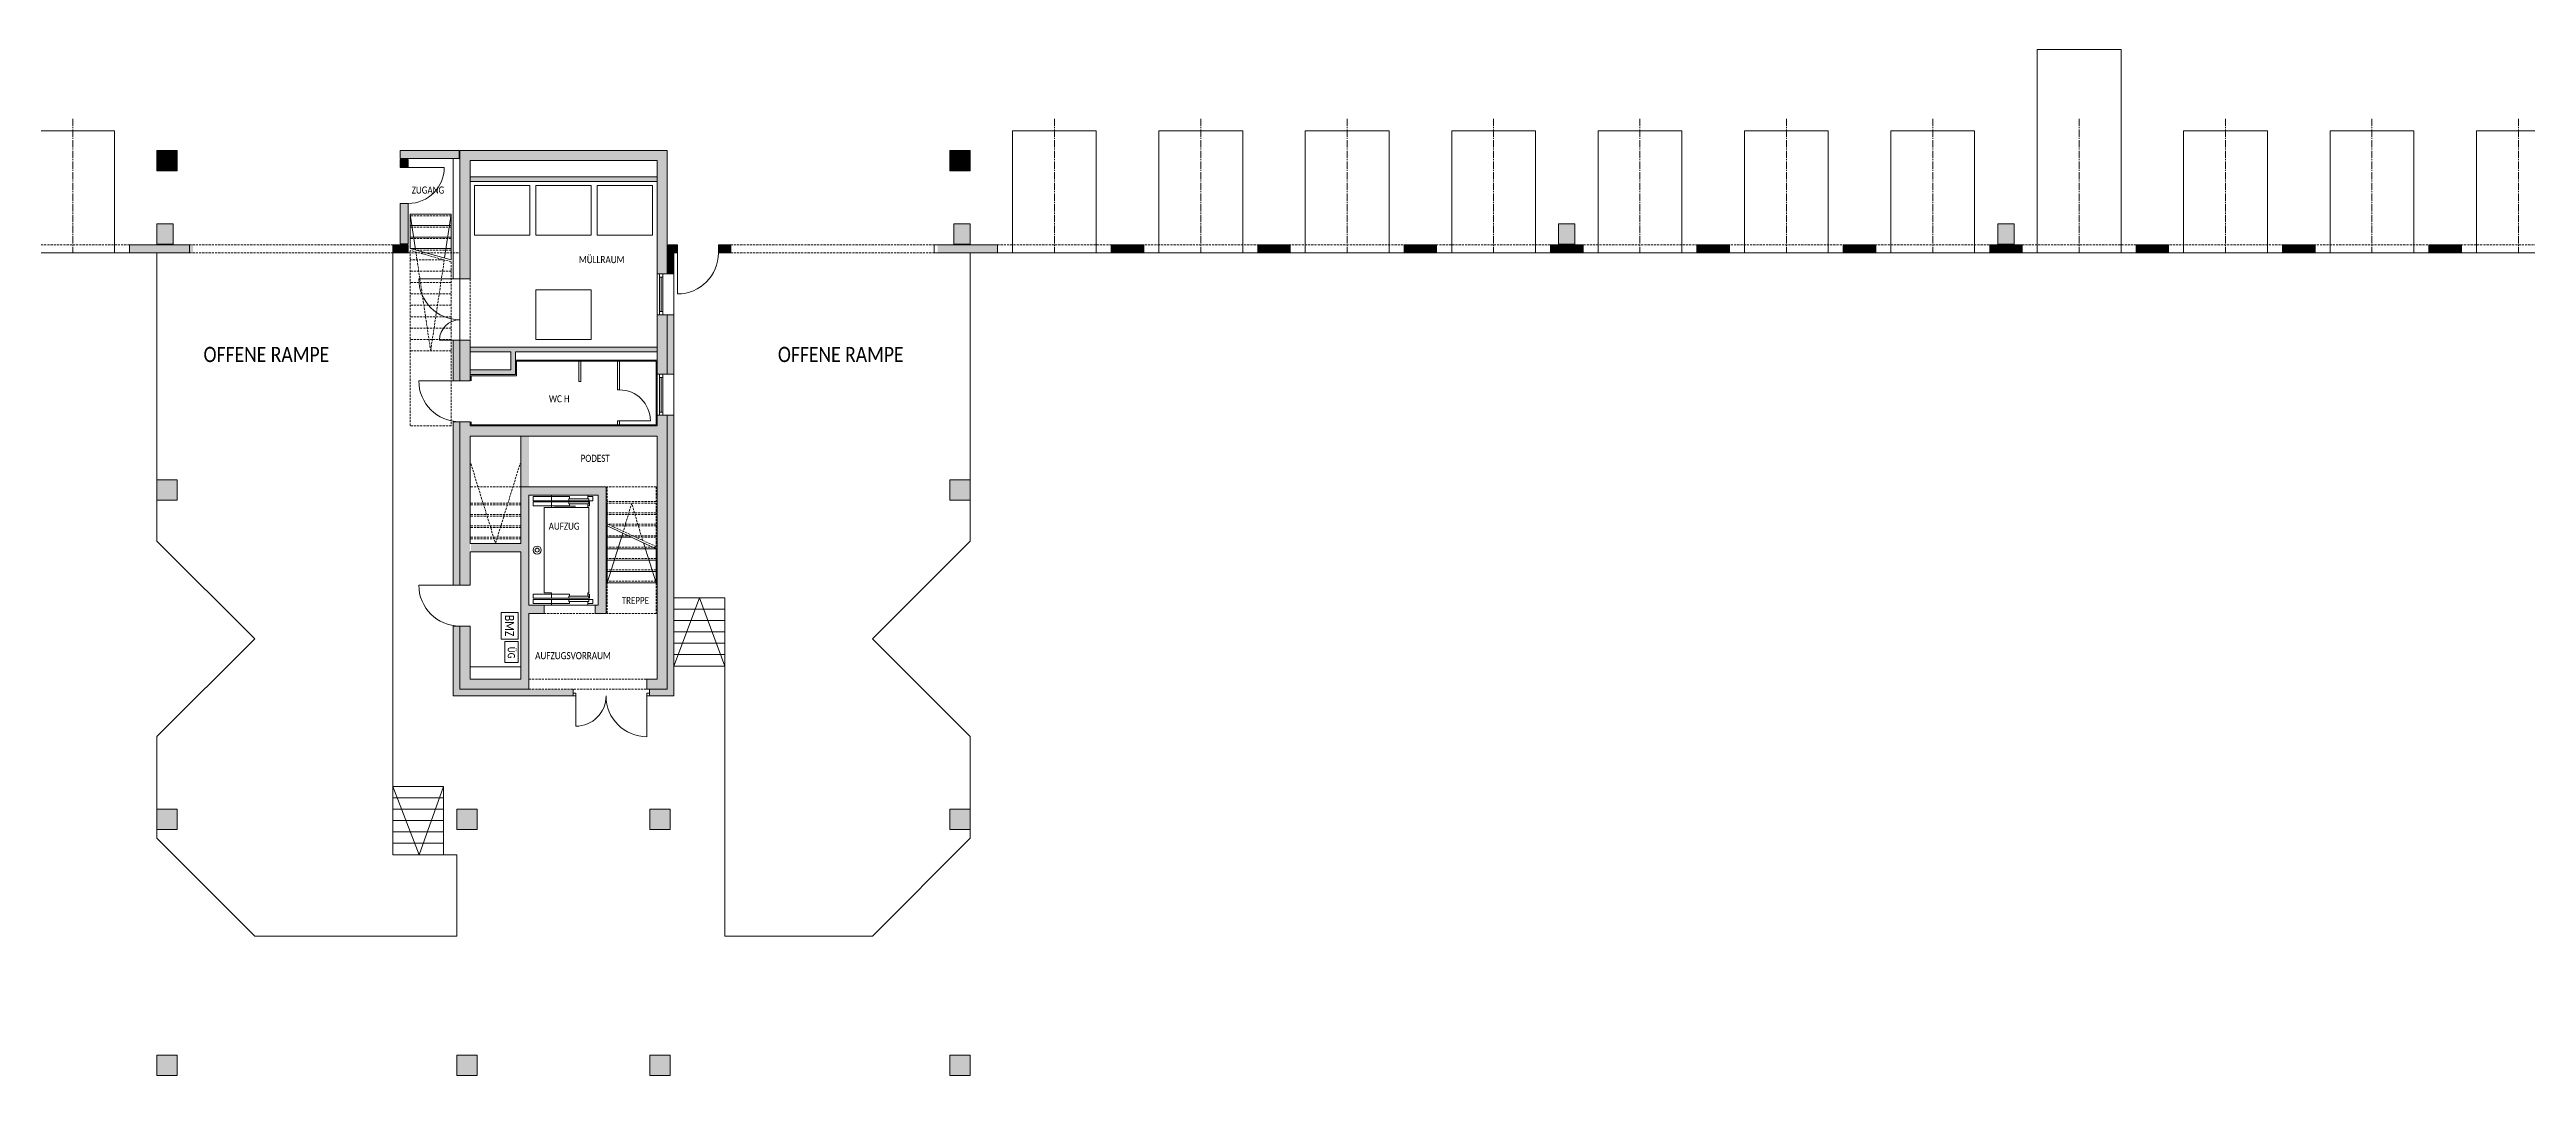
# Model space of a CAD drawing. Header units: inches. Extents: x -139469 to 69789, y -72919 to 35471.
# Drawn here: x -81659 to -20749, y -72919 to -47689 of the extents above; entities that cross this region are included whole.
import ezdxf

# ---------------------------------------------------------------- set-up
doc = ezdxf.new("R2010")
doc.units = ezdxf.units.IN
doc.header["$LTSCALE"] = 525
doc.header["$MEASUREMENT"] = 0
for name, pattern in [('AUSGEZOGEN', [0]), ('STRICHPUNKT', [0.5, 0.35, -0.05, 0.05, -0.05]), ('VERDECKT', [0.15, 0.1, -0.05])]:
    doc.linetypes.add(name, pattern=pattern)
doc.layers.add('Grundebene', color=7, linetype='Continuous')
doc.styles.add('CALIBRI', font='calibri.ttf', dxfattribs={"height": 0.2})

msp = doc.modelspace()

# ---------------------------------------------------------------- hatches: boundary and pattern name
at = {"layer": 'Grundebene', "true_color": 0x000000, "transparency": 33554687}
for points in [[(-79019, -50669), (-79019, -50169), (-78519, -50169), (-78519, -50669)], [(-71589, -50369), (-73039, -50369), (-73039, -50169), (-71589, -50169)], [(-73039, -50589), (-73039, -50389), (-72839, -50389), (-72839, -50589)], [(-71319, -50419), (-66719, -50419), (-66719, -50819), (-66719, -50934), (-66719, -53204), (-66469, -53204), (-66469, -50169), (-71569, -50169), (-71569, -53324), (-71319, -53324), (-71319, -50934), (-71319, -50819)], [(-59519, -50169), (-59019, -50169), (-59019, -50669), (-59519, -50669)], [(-66719, -50934), (-71319, -50934), (-71319, -50819), (-66719, -50819)], [(-73039, -52469), (-73039, -51474), (-72839, -51474), (-72839, -52469)], [(-73219, -52489), (-72839, -52489), (-72839, -52689), (-73219, -52689)], [(-66304, -52689), (-66304, -53204), (-66469, -53204), (-66469, -52689)], [(-66219, -52489), (-66219, -52689), (-66449, -52689), (-66449, -52489)], [(-65209, -52489), (-65209, -52689), (-64909, -52689), (-64909, -52489)], [(-55549, -52489), (-55159, -52489), (-55159, -52689), (-55549, -52689)], [(-55139, -52489), (-54749, -52489), (-54749, -52689), (-55139, -52689)], [(-51949, -52489), (-51559, -52489), (-51559, -52689), (-51949, -52689)], [(-51539, -52489), (-51149, -52489), (-51149, -52689), (-51539, -52689)], [(-48349, -52489), (-47959, -52489), (-47959, -52689), (-48349, -52689)], [(-47939, -52489), (-47549, -52489), (-47549, -52689), (-47939, -52689)], [(-44749, -52489), (-44359, -52489), (-44359, -52689), (-44749, -52689)], [(-44339, -52489), (-43949, -52489), (-43949, -52689), (-44339, -52689)], [(-41149, -52489), (-40759, -52489), (-40759, -52689), (-41149, -52689)], [(-40739, -52489), (-40349, -52489), (-40349, -52689), (-40739, -52689)], [(-37549, -52489), (-37159, -52489), (-37159, -52689), (-37549, -52689)], [(-37139, -52489), (-36749, -52489), (-36749, -52689), (-37139, -52689)], [(-33949, -52489), (-33559, -52489), (-33559, -52689), (-33949, -52689)], [(-33539, -52489), (-33149, -52489), (-33149, -52689), (-33539, -52689)], [(-30349, -52489), (-29959, -52489), (-29959, -52689), (-30349, -52689)], [(-29939, -52489), (-29549, -52489), (-29549, -52689), (-29939, -52689)], [(-26749, -52489), (-26359, -52489), (-26359, -52689), (-26749, -52689)], [(-26339, -52489), (-25949, -52489), (-25949, -52689), (-26339, -52689)], [(-23149, -52489), (-22759, -52489), (-22759, -52689), (-23149, -52689)], [(-22739, -52489), (-22349, -52489), (-22349, -52689), (-22739, -52689)], [(-66469, -54214), (-66469, -55674), (-66719, -55674), (-66719, -54214)], [(-66304, -54214), (-66304, -55674), (-66469, -55674), (-66469, -54214)], [(-71734, -54834), (-71734, -55834), (-71569, -55834), (-71569, -54834)], [(-71569, -54834), (-71569, -55834), (-71319, -55834), (-71319, -54834)], [(-70319, -55119), (-71319, -55119), (-71319, -55004), (-66719, -55004), (-66719, -55119), (-70204, -55119), (-70204, -55684), (-71319, -55684), (-71319, -55569), (-70319, -55569)], [(-66304, -63584), (-66909, -63584), (-66909, -63419), (-66969, -63419), (-66969, -63169), (-66719, -63169), (-66719, -57194), (-69869, -57194), (-69869, -58444), (-67969, -58444), (-67969, -61554), (-68239, -61554), (-68239, -61354), (-68169, -61354), (-68169, -58644), (-69869, -58644), (-69869, -61354), (-69499, -61354), (-69499, -61554), (-69869, -61554), (-69869, -63419), (-68779, -63419), (-68779, -63584), (-71734, -63584), (-71734, -61869), (-71569, -61869), (-71319, -61869), (-71319, -63169), (-70069, -63169), (-70069, -60039), (-71299, -60039), (-71299, -59839), (-70069, -59839), (-70069, -57194), (-71319, -57194), (-71319, -56944), (-66719, -56944), (-66719, -56684), (-66469, -56684), (-66304, -56684)], [(-71734, -56844), (-71734, -60859), (-71569, -60859), (-71569, -56844)], [(-71569, -56844), (-71569, -60859), (-71319, -60859), (-71319, -56844)]]:
    msp.add_hatch(color=18, dxfattribs=at).paths.add_polyline_path(points, flags=0)
h = msp.add_hatch(color=18, dxfattribs=at)
h.paths.add_polyline_path([(-79019, -51979), (-78619, -51979), (-78619, -52479), (-79019, -52479)], flags=0)
h.paths.add_polyline_path([(-79689, -52489), (-78129, -52489), (-78129, -52689), (-79689, -52689)], flags=0)
h = msp.add_hatch(color=18, dxfattribs=at)
h.paths.add_polyline_path([(-59019, -52479), (-59019, -51979), (-59419, -51979), (-59419, -52479)], flags=0)
h.paths.add_polyline_path([(-58349, -52489), (-59819, -52489), (-59819, -52689), (-58349, -52689)], flags=0)
h.paths.add_polyline_path([(-44549, -52479), (-44549, -51979), (-44149, -51979), (-44149, -52479)], flags=0)
h.paths.add_polyline_path([(-33749, -52479), (-33749, -51979), (-33349, -51979), (-33349, -52479)], flags=0)
h = msp.add_hatch(color=18, dxfattribs=at)
h.paths.add_polyline_path([(-79019, -72419), (-78519, -72419), (-78519, -72919), (-79019, -72919)], flags=0)
h.paths.add_polyline_path([(-78519, -66869), (-79019, -66869), (-79019, -66369), (-78519, -66369)], flags=0)
h.paths.add_polyline_path([(-71644, -72419), (-71144, -72419), (-71144, -72919), (-71644, -72919)], flags=0)
h.paths.add_polyline_path([(-71144, -66869), (-71644, -66869), (-71644, -66369), (-71144, -66369)], flags=0)
h.paths.add_polyline_path([(-66894, -72419), (-66394, -72419), (-66394, -72919), (-66894, -72919)], flags=0)
h.paths.add_polyline_path([(-66394, -66869), (-66894, -66869), (-66894, -66369), (-66394, -66369)], flags=0)
h.paths.add_polyline_path([(-78519, -58769), (-79019, -58769), (-79019, -58269), (-78519, -58269)], flags=0)
h.paths.add_polyline_path([(-59519, -72419), (-59019, -72419), (-59019, -72919), (-59519, -72919)], flags=0)
h.paths.add_polyline_path([(-59019, -66869), (-59519, -66869), (-59519, -66369), (-59019, -66369)], flags=0)
h.paths.add_polyline_path([(-59019, -58769), (-59519, -58769), (-59519, -58269), (-59019, -58269)], flags=0)
h.paths.add_polyline_path([(-119159, -66869), (-119659, -66869), (-119659, -66369), (-119159, -66369)], flags=0)
h.paths.add_polyline_path([(-119159, -58769), (-119659, -58769), (-119659, -58269), (-119159, -58269)], flags=0)

# ---------------------------------------------------------------- linework, layer by layer
at = {"layer": 'Grundebene', "color": 18, "linetype": 'AUSGEZOGEN', "lineweight": 13, "true_color": 0x000000}
for p, q in [((-32779, -52689), (-32779, -47689)), ((-32779, -47689), (-30719, -47689)), ((-30719, -52689), (-30719, -47689)), ((-82119, -49689), (-80059, -49689)), ((-80059, -52689), (-80059, -49689)), ((-57979, -52689), (-57979, -49689)), ((-57979, -49689), (-55919, -49689)), ((-55919, -52689), (-55919, -49689)), ((-54379, -52689), (-54379, -49689)), ((-54379, -49689), (-52319, -49689)), ((-52319, -52689), (-52319, -49689)), ((-50779, -52689), (-50779, -49689)), ((-50779, -49689), (-48719, -49689)), ((-48719, -52689), (-48719, -49689)), ((-47179, -52689), (-47179, -49689)), ((-47179, -49689), (-45119, -49689)), ((-45119, -52689), (-45119, -49689)), ((-43579, -52689), (-43579, -49689)), ((-43579, -49689), (-41519, -49689)), ((-41519, -52689), (-41519, -49689)), ((-39979, -52689), (-39979, -49689)), ((-39979, -49689), (-37919, -49689)), ((-37919, -52689), (-37919, -49689)), ((-36379, -52689), (-36379, -49689)), ((-36379, -49689), (-34319, -49689)), ((-34319, -52689), (-34319, -49689)), ((-29179, -52689), (-29179, -49689)), ((-29179, -49689), (-27119, -49689)), ((-27119, -52689), (-27119, -49689)), ((-25579, -52689), (-25579, -49689)), ((-25579, -49689), (-23519, -49689)), ((-23519, -52689), (-23519, -49689)), ((-21979, -52689), (-21979, -49689)), ((-21979, -49689), (-19919, -49689)), ((-79019, -50169), (-78519, -50169)), ((-79019, -50669), (-79019, -50169)), ((-78519, -50169), (-78519, -50669)), ((-73039, -50169), (-73039, -50369)), ((-73039, -50169), (-71589, -50169)), ((-71589, -50369), (-73039, -50369)), ((-72839, -50389), (-73039, -50389)), ((-73039, -50589), (-73039, -50389)), ((-72839, -50389), (-72839, -50589)), ((-71734, -50369), (-71734, -53324)), ((-71589, -50369), (-71589, -50169)), ((-71569, -50169), (-66469, -50169)), ((-71569, -50169), (-71569, -53324)), ((-71319, -50419), (-66719, -50419)), ((-71319, -50419), (-71319, -53324)), ((-66719, -50419), (-66719, -53204)), ((-66469, -50169), (-66469, -53204)), ((-59519, -50169), (-59019, -50169)), ((-59519, -50669), (-59519, -50169)), ((-59019, -50169), (-59019, -50669)), ((-78519, -50669), (-79019, -50669)), ((-72839, -50589), (-73039, -50589)), ((-72839, -50589), (-71954, -50589)), ((-66719, -50819), (-71319, -50819)), ((-66719, -50934), (-71319, -50934)), ((-71209, -51034), (-71209, -52254)), ((-71209, -51034), (-69849, -51034)), ((-69849, -51034), (-69849, -52254)), ((-69699, -51034), (-68339, -51034)), ((-69699, -51034), (-69699, -52254)), ((-68339, -51034), (-68339, -52254)), ((-68189, -51034), (-66829, -51034)), ((-68189, -51034), (-68189, -52254)), ((-66829, -51034), (-66829, -52254)), ((-59019, -50669), (-59519, -50669)), ((-72839, -51474), (-73039, -51474)), ((-73039, -52469), (-73039, -51474)), ((-72839, -51474), (-72839, -52469)), ((-72789, -51739), (-72789, -52579)), ((-71784, -51739), (-72789, -51739)), ((-72658, -52615), (-72789, -51739)), ((-71784, -51739), (-71945, -52814)), ((-71784, -51739), (-71784, -52859)), ((-79019, -52479), (-79019, -51979)), ((-79019, -51979), (-78619, -51979)), ((-78619, -52479), (-78619, -51979)), ((-71784, -52019), (-72789, -52019)), ((-71784, -52299), (-72789, -52299)), ((-71209, -52254), (-69849, -52254)), ((-69699, -52254), (-68339, -52254)), ((-68189, -52254), (-66829, -52254)), ((-59419, -52479), (-59419, -51979)), ((-59419, -51979), (-59019, -51979)), ((-59019, -52479), (-59019, -51979)), ((-44549, -52479), (-44549, -51979)), ((-44549, -51979), (-44149, -51979)), ((-44149, -52479), (-44149, -51979)), ((-33749, -52479), (-33749, -51979)), ((-33749, -51979), (-33349, -51979)), ((-33349, -52479), (-33349, -51979)), ((-119159, -52689), (-79269, -52689)), ((-79689, -52689), (-79689, -52489)), ((-79689, -52489), (-78219, -52489)), ((-78219, -52689), (-79689, -52689)), ((-79019, -52479), (-78619, -52479)), ((-79019, -52689), (-79019, -59776)), ((-78219, -52489), (-78219, -52689)), ((-73219, -52489), (-73219, -52689)), ((-73219, -52489), (-72839, -52489)), ((-72839, -52689), (-73219, -52689)), ((-73219, -67489), (-73219, -52689)), ((-73039, -52469), (-72839, -52469)), ((-72839, -52689), (-72839, -52489)), ((-71784, -52579), (-72789, -52579)), ((-71784, -52859), (-72789, -52579)), ((-66449, -52689), (-66449, -52489)), ((-66219, -52489), (-66449, -52489)), ((-66449, -52689), (-66219, -52689)), ((-66304, -52689), (-66304, -53204)), ((-66219, -52489), (-66219, -52689)), ((-66219, -52689), (-66219, -53699)), ((-65209, -52489), (-65209, -52689)), ((-64909, -52489), (-65209, -52489)), ((-65209, -52689), (-64909, -52689)), ((-64909, -52489), (-64909, -52689)), ((-58349, -52489), (-59909, -52489)), ((-59909, -52489), (-59909, -52689)), ((-59909, -52689), (-58349, -52689)), ((-59419, -52479), (-59019, -52479)), ((-59019, -52689), (-59019, -59776)), ((-58769, -52689), (-18879, -52689)), ((-58349, -52689), (-58349, -52489)), ((-54749, -52489), (-55549, -52489)), ((-55549, -52489), (-55549, -52689)), ((-55549, -52689), (-54749, -52689)), ((-55159, -52489), (-55159, -52689)), ((-55139, -52489), (-55139, -52689)), ((-54749, -52689), (-54749, -52489)), ((-51949, -52689), (-51949, -52489)), ((-51949, -52489), (-51559, -52489)), ((-51559, -52689), (-51949, -52689)), ((-51559, -52489), (-51559, -52689)), ((-51149, -52489), (-51539, -52489)), ((-51539, -52489), (-51539, -52689)), ((-51539, -52689), (-51149, -52689)), ((-51149, -52689), (-51149, -52489)), ((-47549, -52489), (-48349, -52489)), ((-48349, -52489), (-48349, -52689)), ((-48349, -52689), (-47549, -52689)), ((-47959, -52489), (-47959, -52689)), ((-47939, -52489), (-47939, -52689)), ((-47549, -52689), (-47549, -52489)), ((-44749, -52689), (-44749, -52489)), ((-44749, -52489), (-44359, -52489)), ((-44359, -52689), (-44749, -52689)), ((-44549, -52479), (-44149, -52479)), ((-44359, -52489), (-44359, -52689)), ((-43949, -52489), (-44339, -52489)), ((-44339, -52489), (-44339, -52689)), ((-44339, -52689), (-43949, -52689)), ((-43949, -52689), (-43949, -52489)), ((-40349, -52489), (-41149, -52489)), ((-41149, -52489), (-41149, -52689)), ((-41149, -52689), (-40349, -52689)), ((-40759, -52489), (-40759, -52689)), ((-40739, -52489), (-40739, -52689)), ((-40349, -52689), (-40349, -52489)), ((-36749, -52489), (-37549, -52489)), ((-37549, -52489), (-37549, -52689)), ((-37549, -52689), (-36749, -52689)), ((-37159, -52489), (-37159, -52689)), ((-37139, -52489), (-37139, -52689)), ((-36749, -52689), (-36749, -52489)), ((-33949, -52689), (-33949, -52489)), ((-33949, -52489), (-33559, -52489)), ((-33559, -52689), (-33949, -52689)), ((-33749, -52479), (-33349, -52479)), ((-33559, -52489), (-33559, -52689)), ((-33149, -52489), (-33539, -52489)), ((-33539, -52489), (-33539, -52689)), ((-33539, -52689), (-33149, -52689)), ((-33149, -52689), (-33149, -52489)), ((-29549, -52489), (-30349, -52489)), ((-30349, -52489), (-30349, -52689)), ((-30349, -52689), (-29549, -52689)), ((-29959, -52489), (-29959, -52689)), ((-29939, -52489), (-29939, -52689)), ((-29549, -52689), (-29549, -52489)), ((-26749, -52689), (-26749, -52489)), ((-26749, -52489), (-26359, -52489)), ((-26359, -52689), (-26749, -52689)), ((-26359, -52489), (-26359, -52689)), ((-25949, -52489), (-26339, -52489)), ((-26339, -52489), (-26339, -52689)), ((-26339, -52689), (-25949, -52689)), ((-25949, -52689), (-25949, -52489)), ((-22349, -52489), (-23149, -52489)), ((-23149, -52489), (-23149, -52689)), ((-23149, -52689), (-22349, -52689)), ((-22759, -52489), (-22759, -52689)), ((-22739, -52489), (-22739, -52689)), ((-22349, -52689), (-22349, -52489)), ((-71569, -53324), (-72579, -53324)), ((-71734, -53324), (-71569, -53324)), ((-71569, -53324), (-71319, -53324)), ((-71569, -53324), (-71569, -54834)), ((-69699, -53599), (-68339, -53599)), ((-69699, -54819), (-69699, -53599)), ((-68339, -54819), (-68339, -53599)), ((-66469, -53204), (-66719, -53204)), ((-66719, -54214), (-66719, -53204)), ((-66659, -53204), (-66659, -54214)), ((-66659, -53284), (-66579, -53284)), ((-66619, -53284), (-66619, -54134)), ((-66579, -53204), (-66579, -54214)), ((-66304, -53204), (-66469, -53204)), ((-66304, -54214), (-66304, -53204)), ((-66579, -54134), (-66659, -54134)), ((-69699, -54819), (-68339, -54819)), ((-66469, -54214), (-66719, -54214)), ((-66719, -54214), (-66719, -55674)), ((-66469, -54214), (-66469, -55674)), ((-66304, -54214), (-66469, -54214)), ((-66304, -54214), (-66304, -55674)), ((-71569, -54834), (-72069, -54834)), ((-71734, -54834), (-71569, -54834)), ((-71734, -54834), (-71734, -55834)), ((-71569, -54834), (-71319, -54834)), ((-71569, -54834), (-71569, -55834)), ((-71319, -54834), (-71319, -55834)), ((-66719, -55004), (-71319, -55004)), ((-70319, -55119), (-71319, -55119)), ((-70319, -55119), (-70319, -55569)), ((-70204, -55119), (-70204, -55684)), ((-66719, -55119), (-70204, -55119)), ((-66719, -55324), (-70204, -55324)), ((-66744, -55349), (-70179, -55349)), ((-70179, -55709), (-70179, -55349)), ((-68644, -55849), (-68644, -55349)), ((-68594, -55849), (-68594, -55349)), ((-67694, -56059), (-67694, -55349)), ((-67644, -56059), (-67644, -55349)), ((-66744, -56919), (-66744, -55349)), ((-71569, -55834), (-72579, -55834)), ((-71734, -55834), (-71569, -55834)), ((-71569, -55834), (-71319, -55834)), ((-70319, -55569), (-71319, -55569)), ((-70204, -55684), (-71319, -55684)), ((-71294, -55834), (-71294, -55709)), ((-71294, -55709), (-70179, -55709)), ((-68644, -55849), (-68594, -55849)), ((-66469, -55674), (-66719, -55674)), ((-66719, -56684), (-66719, -55674)), ((-66659, -55674), (-66659, -56684)), ((-66659, -55754), (-66579, -55754)), ((-66619, -55754), (-66619, -56604)), ((-66579, -55674), (-66579, -56684)), ((-66469, -55674), (-66304, -55674)), ((-66304, -56684), (-66304, -55674)), ((-67644, -56059), (-67694, -56059)), ((-66579, -56604), (-66659, -56604)), ((-71734, -56844), (-71734, -60859)), ((-71569, -56844), (-71734, -56844)), ((-71569, -56844), (-71319, -56844)), ((-71569, -56844), (-71569, -60859)), ((-71319, -56844), (-71319, -56944)), ((-71319, -56944), (-66719, -56944)), ((-71319, -57194), (-70069, -57194)), ((-71319, -57194), (-71319, -59839)), ((-71294, -56919), (-71294, -56844)), ((-66744, -56919), (-71294, -56919)), ((-70069, -57194), (-70069, -59839)), ((-70068, -57194), (-66719, -57194)), ((-67644, -56819), (-67694, -56819)), ((-67694, -56919), (-67694, -56819)), ((-67644, -56919), (-67644, -56819)), ((-67644, -56819), (-66884, -56819)), ((-66469, -56684), (-66719, -56684)), ((-66719, -56684), (-66719, -56944)), ((-66719, -57194), (-66719, -63169)), ((-66469, -56684), (-66469, -63419)), ((-66469, -56684), (-66304, -56684)), ((-66304, -56684), (-66304, -63584)), ((-79019, -58269), (-78519, -58269)), ((-79019, -58769), (-79019, -58269)), ((-78519, -58269), (-78519, -58769)), ((-70070, -58444), (-67969, -58444)), ((-67969, -58444), (-67969, -61554)), ((-59519, -58269), (-59019, -58269)), ((-59519, -58769), (-59519, -58269)), ((-59019, -58269), (-59019, -58769)), ((-78519, -58769), (-79019, -58769)), ((-69869, -58644), (-68169, -58644)), ((-69869, -58644), (-69869, -61354)), ((-69769, -58684), (-69319, -58684)), ((-69769, -58684), (-69319, -58684)), ((-69769, -58684), (-69319, -58684)), ((-69769, -58784), (-69769, -58684)), ((-69769, -58784), (-69769, -58684)), ((-69769, -58784), (-69769, -58684)), ((-69769, -58784), (-69769, -58684)), ((-69769, -58684), (-68869, -58684)), ((-69769, -58784), (-68421, -58784)), ((-69769, -58914), (-69769, -58814)), ((-69769, -58914), (-69769, -58814)), ((-69769, -58914), (-69769, -58814)), ((-69769, -58914), (-69769, -58814)), ((-69769, -58814), (-68421, -58814)), ((-69319, -58914), (-69769, -58914)), ((-69319, -58914), (-69769, -58914)), ((-69319, -58914), (-69769, -58914)), ((-68869, -58914), (-69769, -58914)), ((-69499, -58949), (-68399, -58949)), ((-69499, -61049), (-69499, -58949)), ((-69499, -61049), (-69499, -58949)), ((-69499, -61049), (-69499, -58949)), ((-69499, -61049), (-69499, -58949)), ((-69319, -58949), (-69499, -58949)), ((-69319, -58949), (-69499, -58949)), ((-69319, -58949), (-69499, -58949)), ((-69319, -58949), (-69499, -58949)), ((-69319, -58644), (-69319, -58784)), ((-69319, -58814), (-69319, -58949)), ((-69319, -58914), (-69319, -58949)), ((-69319, -58914), (-69319, -58949)), ((-69319, -58914), (-69319, -58949)), ((-68723, -58921), (-69238, -58921)), ((-69039, -58784), (-68421, -58784)), ((-69039, -58784), (-68421, -58784)), ((-69039, -58784), (-68299, -58784)), ((-69039, -58814), (-68421, -58814)), ((-69039, -58814), (-68421, -58814)), ((-69039, -58814), (-68379, -58814)), ((-68889, -58784), (-68889, -58734)), ((-68889, -58784), (-68889, -58734)), ((-68889, -58784), (-68889, -58734)), ((-68889, -58784), (-68889, -58734)), ((-68399, -58734), (-68889, -58734)), ((-68889, -58814), (-68889, -58864)), ((-68889, -58814), (-68889, -58864)), ((-68889, -58814), (-68889, -58864)), ((-68889, -58814), (-68889, -58864)), ((-68399, -58864), (-68889, -58864)), ((-68869, -58684), (-68869, -58734)), ((-68399, -58734), (-68869, -58734)), ((-68399, -58864), (-68869, -58864)), ((-68869, -58864), (-68869, -58914)), ((-68419, -58734), (-68419, -58644)), ((-68419, -58734), (-68419, -58684)), ((-68419, -58734), (-68419, -58684)), ((-68419, -58734), (-68419, -58684)), ((-68299, -58684), (-68419, -58684)), ((-68299, -58684), (-68419, -58684)), ((-68299, -58684), (-68419, -58684)), ((-68299, -58684), (-68419, -58684)), ((-68419, -58864), (-68419, -58914)), ((-68419, -58864), (-68419, -58914)), ((-68419, -58864), (-68419, -58914)), ((-68419, -58864), (-68419, -58914)), ((-68419, -58914), (-68419, -58949)), ((-68419, -58914), (-68419, -58949)), ((-68419, -58914), (-68419, -58949)), ((-68419, -58914), (-68419, -58949)), ((-68379, -58914), (-68419, -58914)), ((-68379, -58914), (-68419, -58914)), ((-68379, -58914), (-68419, -58914)), ((-68379, -58914), (-68419, -58914)), ((-68419, -58949), (-68399, -58949)), ((-68419, -58949), (-68399, -58949)), ((-68419, -58949), (-68399, -58949)), ((-68419, -58949), (-68399, -58949)), ((-68399, -58784), (-68399, -58734)), ((-68399, -58784), (-68399, -58734)), ((-68399, -58784), (-68399, -58734)), ((-68399, -58784), (-68399, -58734)), ((-68399, -58814), (-68399, -58864)), ((-68399, -58814), (-68399, -58864)), ((-68399, -58814), (-68399, -58864)), ((-68399, -58814), (-68399, -58864)), ((-68399, -61049), (-68399, -58949)), ((-68399, -61049), (-68399, -58949)), ((-68399, -61049), (-68399, -58949)), ((-68399, -61049), (-68399, -58949)), ((-68379, -58814), (-68379, -58914)), ((-68379, -58814), (-68379, -58914)), ((-68379, -58814), (-68379, -58914)), ((-68379, -58814), (-68379, -58914)), ((-68299, -58784), (-68299, -58684)), ((-68299, -58784), (-68299, -58684)), ((-68299, -58784), (-68299, -58684)), ((-68299, -58784), (-68299, -58684)), ((-68169, -58644), (-68169, -61354)), ((-59019, -58769), (-59519, -58769)), ((-67949, -60804), (-67949, -59404)), ((-66739, -59964), (-67949, -59404)), ((-67560, -59579), (-67949, -60804)), ((-67344, -59684), (-67949, -59684)), ((-76615, -62180), (-79019, -59776)), ((-71319, -59839), (-70069, -59839)), ((-71319, -60039), (-70069, -60039)), ((-71319, -60039), (-71319, -60859)), ((-70069, -60039), (-70069, -63169)), ((-66739, -59964), (-67949, -59964)), ((-66739, -60244), (-67949, -60244)), ((-66739, -60804), (-67057, -59824)), ((-66739, -59964), (-66739, -60804)), ((-61423, -62180), (-59019, -59776)), ((-71569, -60859), (-72579, -60859)), ((-71734, -60859), (-71569, -60859)), ((-71569, -60859), (-71319, -60859)), ((-66739, -60524), (-67949, -60524)), ((-66739, -60804), (-67949, -60804)), ((-69869, -61354), (-69499, -61354)), ((-69319, -61084), (-69769, -61084)), ((-69319, -61084), (-69769, -61084)), ((-69319, -61084), (-69769, -61084)), ((-69769, -61084), (-69769, -61184)), ((-69769, -61084), (-69769, -61184)), ((-69769, -61084), (-69769, -61184)), ((-69769, -61084), (-69769, -61184)), ((-68869, -61084), (-69769, -61084)), ((-69769, -61184), (-68421, -61184)), ((-69769, -61214), (-69769, -61314)), ((-69769, -61214), (-69769, -61314)), ((-69769, -61214), (-69769, -61314)), ((-69769, -61214), (-69769, -61314)), ((-69769, -61214), (-68421, -61214)), ((-69769, -61314), (-69319, -61314)), ((-69769, -61314), (-69319, -61314)), ((-69769, -61314), (-69319, -61314)), ((-69769, -61314), (-68869, -61314)), ((-69319, -61049), (-69499, -61049)), ((-69319, -61049), (-69499, -61049)), ((-69319, -61049), (-69499, -61049)), ((-69319, -61049), (-69499, -61049)), ((-69499, -61554), (-69499, -61354)), ((-69499, -61354), (-68239, -61354)), ((-69319, -61084), (-69319, -61049)), ((-69319, -61084), (-69319, -61049)), ((-69319, -61084), (-69319, -61049)), ((-69319, -61184), (-69319, -61049)), ((-69319, -61354), (-69319, -61214)), ((-69039, -61184), (-68421, -61184)), ((-69039, -61184), (-68421, -61184)), ((-69039, -61184), (-68379, -61184)), ((-69039, -61214), (-68421, -61214)), ((-69039, -61214), (-68421, -61214)), ((-69039, -61214), (-68299, -61214)), ((-68889, -61184), (-68889, -61134)), ((-68889, -61184), (-68889, -61134)), ((-68889, -61184), (-68889, -61134)), ((-68889, -61184), (-68889, -61134)), ((-68399, -61134), (-68889, -61134)), ((-68889, -61214), (-68889, -61264)), ((-68889, -61214), (-68889, -61264)), ((-68889, -61214), (-68889, -61264)), ((-68889, -61214), (-68889, -61264)), ((-68399, -61264), (-68889, -61264)), ((-68869, -61134), (-68869, -61084)), ((-68399, -61134), (-68869, -61134)), ((-68399, -61264), (-68869, -61264)), ((-68869, -61314), (-68869, -61264)), ((-68419, -61049), (-68399, -61049)), ((-68419, -61049), (-68399, -61049)), ((-68419, -61049), (-68399, -61049)), ((-68419, -61049), (-68399, -61049)), ((-68419, -61084), (-68419, -61049)), ((-68419, -61084), (-68419, -61049)), ((-68419, -61084), (-68419, -61049)), ((-68419, -61084), (-68419, -61049)), ((-68419, -61134), (-68419, -61084)), ((-68419, -61134), (-68419, -61084)), ((-68419, -61134), (-68419, -61084)), ((-68419, -61134), (-68419, -61084)), ((-68379, -61084), (-68419, -61084)), ((-68379, -61084), (-68419, -61084)), ((-68379, -61084), (-68419, -61084)), ((-68379, -61084), (-68419, -61084)), ((-68419, -61264), (-68419, -61314)), ((-68419, -61264), (-68419, -61314)), ((-68419, -61264), (-68419, -61314)), ((-68419, -61264), (-68419, -61354)), ((-68299, -61314), (-68419, -61314)), ((-68299, -61314), (-68419, -61314)), ((-68299, -61314), (-68419, -61314)), ((-68299, -61314), (-68419, -61314)), ((-68399, -61184), (-68399, -61134)), ((-68399, -61184), (-68399, -61134)), ((-68399, -61184), (-68399, -61134)), ((-68399, -61184), (-68399, -61134)), ((-68399, -61214), (-68399, -61264)), ((-68399, -61214), (-68399, -61264)), ((-68399, -61214), (-68399, -61264)), ((-68399, -61214), (-68399, -61264)), ((-68379, -61184), (-68379, -61084)), ((-68379, -61184), (-68379, -61084)), ((-68379, -61184), (-68379, -61084)), ((-68379, -61184), (-68379, -61084)), ((-68299, -61214), (-68299, -61314)), ((-68299, -61214), (-68299, -61314)), ((-68299, -61214), (-68299, -61314)), ((-68299, -61214), (-68299, -61314)), ((-68239, -61554), (-68239, -61354)), ((-68239, -61354), (-68169, -61354)), ((-66304, -61169), (-65054, -61169)), ((-65679, -61169), (-66304, -62849)), ((-66304, -61449), (-65054, -61449)), ((-65054, -62849), (-65679, -61169)), ((-65054, -69489), (-65054, -61169)), ((-71734, -61869), (-71734, -63584)), ((-71734, -61869), (-71569, -61869)), ((-71569, -61869), (-71319, -61869)), ((-71569, -61869), (-71569, -63419)), ((-71319, -61869), (-71319, -63169)), ((-69869, -61554), (-69869, -63419)), ((-69869, -61554), (-69499, -61554)), ((-68239, -61554), (-67969, -61554)), ((-66304, -61729), (-65054, -61729)), ((-66304, -62009), (-65054, -62009)), ((-76615, -62180), (-79019, -64584)), ((-66304, -62289), (-65054, -62289)), ((-66304, -62569), (-65054, -62569)), ((-61423, -62180), (-59019, -64584)), ((-70069, -62869), (-71319, -62869)), ((-71319, -63169), (-70069, -63169)), ((-71319, -63169), (-70069, -63169)), ((-66969, -63419), (-66969, -63169)), ((-66969, -63169), (-66719, -63169)), ((-66304, -62849), (-65054, -62849)), ((-68779, -63584), (-71734, -63584)), ((-71569, -63419), (-69869, -63419)), ((-68779, -63419), (-68779, -63584)), ((-68719, -63519), (-68779, -63519)), ((-68719, -63584), (-68779, -63584)), ((-68719, -63584), (-68719, -63519)), ((-68719, -63584), (-68719, -64329)), ((-66969, -63419), (-66469, -63419)), ((-66969, -63584), (-66969, -63519)), ((-66909, -63519), (-66969, -63519)), ((-66969, -63584), (-66969, -64589)), ((-66909, -63584), (-66969, -63584)), ((-66909, -63419), (-66909, -63584)), ((-66304, -63584), (-66909, -63584)), ((-79019, -67084), (-79019, -64584)), ((-59019, -67084), (-59019, -64584)), ((-79019, -66369), (-78519, -66369)), ((-79019, -66869), (-79019, -66369)), ((-78519, -66369), (-78519, -66869)), ((-71969, -65809), (-73219, -65809)), ((-73219, -65809), (-72569, -67489)), ((-71969, -66089), (-73219, -66089)), ((-71969, -66369), (-73219, -66369)), ((-72569, -67489), (-71969, -65809)), ((-71969, -67489), (-71969, -65809)), ((-71644, -66369), (-71144, -66369)), ((-71644, -66869), (-71644, -66369)), ((-71144, -66369), (-71144, -66869)), ((-66894, -66369), (-66394, -66369)), ((-66894, -66869), (-66894, -66369)), ((-66394, -66369), (-66394, -66869)), ((-59519, -66369), (-59019, -66369)), ((-59519, -66869), (-59519, -66369)), ((-59019, -66369), (-59019, -66869)), ((-78519, -66869), (-79019, -66869)), ((-71969, -66649), (-73219, -66649)), ((-71969, -66929), (-73219, -66929)), ((-71144, -66869), (-71644, -66869)), ((-66394, -66869), (-66894, -66869)), ((-59019, -66869), (-59519, -66869)), ((-76615, -69489), (-79019, -67084)), ((-71969, -67209), (-73219, -67209)), ((-71644, -67489), (-73219, -67489)), ((-71644, -69489), (-71644, -67489)), ((-61423, -69489), (-59019, -67084)), ((-71644, -69489), (-76615, -69489)), ((-65054, -69489), (-61423, -69489)), ((-79019, -72419), (-78519, -72419)), ((-79019, -72919), (-79019, -72419)), ((-78519, -72419), (-78519, -72919)), ((-71644, -72419), (-71144, -72419)), ((-71644, -72919), (-71644, -72419)), ((-71144, -72419), (-71144, -72919)), ((-66894, -72419), (-66394, -72419)), ((-66894, -72919), (-66894, -72419)), ((-66394, -72419), (-66394, -72919)), ((-59519, -72419), (-59019, -72419)), ((-59519, -72919), (-59519, -72419)), ((-59019, -72419), (-59019, -72919)), ((-78519, -72919), (-79019, -72919)), ((-71144, -72919), (-71644, -72919)), ((-66394, -72919), (-66894, -72919)), ((-59019, -72919), (-59519, -72919))]:
    msp.add_line(p, q, dxfattribs=at)
at = {"layer": 'Grundebene', "color": 18, "linetype": 'STRICHPUNKT', "lineweight": 13, "true_color": 0x000000}
for p, q in [((-81089, -49389), (-81089, -52689)), ((-56949, -49389), (-56949, -52689)), ((-53349, -49389), (-53349, -52689)), ((-49749, -49389), (-49749, -52689)), ((-46149, -49389), (-46149, -52689)), ((-42549, -49389), (-42549, -52689)), ((-38949, -49389), (-38949, -52689)), ((-35349, -49389), (-35349, -52689)), ((-31749, -49389), (-31749, -52689)), ((-28149, -49389), (-28149, -52689)), ((-24549, -49389), (-24549, -52689)), ((-20949, -49389), (-20949, -52689))]:
    msp.add_line(p, q, dxfattribs=at)
at = {"layer": 'Grundebene', "color": 18, "linetype": 'VERDECKT', "lineweight": 13, "true_color": 0x000000}
for p, q in [((-71784, -51779), (-72789, -51779)), ((-71784, -52059), (-72789, -52059)), ((-71784, -52339), (-72789, -52339)), ((-118489, -52489), (-79689, -52489)), ((-78219, -52489), (-73219, -52489)), ((-78219, -52689), (-73219, -52689)), ((-72839, -52689), (-71569, -52689)), ((-71784, -52910), (-72789, -52630)), ((-72789, -52630), (-72789, -56944)), ((-71969, -52859), (-72789, -52859)), ((-72287, -55099), (-72650, -52669)), ((-71784, -52619), (-72641, -52619)), ((-71952, -52859), (-72287, -55099)), ((-71784, -52910), (-71784, -56944)), ((-64909, -52489), (-59909, -52489)), ((-64909, -52689), (-59909, -52689)), ((-58349, -52489), (-19549, -52489)), ((-71784, -53139), (-72789, -53139)), ((-71784, -53419), (-72789, -53419)), ((-71319, -53324), (-71319, -54834)), ((-71784, -53699), (-72789, -53699)), ((-71784, -53979), (-72789, -53979)), ((-71784, -54259), (-72789, -54259)), ((-71784, -54539), (-72789, -54539)), ((-71784, -54819), (-72789, -54819)), ((-71784, -55099), (-72789, -55099)), ((-71784, -56944), (-72789, -56944)), ((-71299, -58444), (-70089, -58444)), ((-71298, -57873), (-70693, -59833)), ((-70693, -59833), (-70088, -57873)), ((-67949, -61554), (-67949, -58444)), ((-66739, -58444), (-67949, -58444)), ((-66739, -58444), (-66739, -61554)), ((-71299, -58844), (-70089, -58844)), ((-71299, -58884), (-70089, -58884)), ((-66739, -58804), (-67949, -58804)), ((-67949, -58844), (-67949, -59354)), ((-66739, -58844), (-67949, -58844)), ((-67344, -58844), (-67547, -59535)), ((-67074, -59765), (-67344, -58844)), ((-66739, -58844), (-66739, -59914)), ((-71299, -59124), (-70089, -59124)), ((-71299, -59164), (-70089, -59164)), ((-71299, -59404), (-70089, -59404)), ((-71299, -59444), (-70089, -59444)), ((-71299, -59684), (-70089, -59684)), ((-66739, -59084), (-67949, -59084)), ((-66739, -59124), (-67949, -59124)), ((-66739, -59914), (-67949, -59354)), ((-66739, -59364), (-67949, -59364)), ((-66739, -59644), (-67949, -59644)), ((-66739, -59404), (-67817, -59404)), ((-66739, -59684), (-67242, -59684)), ((-71299, -59724), (-70089, -59724)), ((-66739, -59924), (-67949, -59924)), ((-66739, -60204), (-67949, -60204)), ((-66739, -60484), (-67949, -60484)), ((-66739, -60764), (-67949, -60764)), ((-69499, -61554), (-68239, -61554)), ((-66739, -61554), (-67949, -61554)), ((-69869, -63169), (-66969, -63169)), ((-69869, -63419), (-66969, -63419))]:
    msp.add_line(p, q, dxfattribs=at)
at = {"layer": 'Grundebene', "color": 18, "lineweight": 13, "true_color": 0x000000}
for p, q in [((-70551, -61535), (-70551, -62190)), ((-70132, -61535), (-70551, -61535)), ((-70132, -62190), (-70132, -61535)), ((-70551, -62190), (-70132, -62190)), ((-70463, -62246), (-70463, -62763)), ((-70132, -62246), (-70463, -62246)), ((-70132, -62763), (-70132, -62246)), ((-70463, -62763), (-70132, -62763))]:
    msp.add_line(p, q, dxfattribs=at)
at = {"layer": 'Grundebene', "color": 18, "linetype": 'AUSGEZOGEN', "lineweight": 13, "true_color": 0x000000}
for radius in [100, 100, 50, 50, 50, 50]:
    msp.add_circle((-69669, -59999), radius, dxfattribs=at)
for centre, radius, start, end in [((-72839, -50589), 885, 270, 0), ((-66219, -52689), 1010, 270, 0), ((-71569, -53324), 1010, 180, 270), ((-71569, -54834), 500, 90, 180), ((-71569, -55834), 1010, 180, 270), ((-67644, -56819), 760, 360, 90), ((-71569, -60859), 1010, 180, 270), ((-68719, -63584), 745, 270, 360), ((-66969, -63584), 1005, 180, 270)]:
    msp.add_arc(centre, radius, start, end, dxfattribs=at)

# ---------------------------------------------------------------- texts
at = {"layer": 'Grundebene', "color": 18, "lineweight": 18, "true_color": 0x000000, "style": 'CALIBRI'}
for s, height, width, p in [('ZUGANG', 175, 0.815956, (-72753, -51232)), ('MÜLLRAUM', 175, 0.831884, (-68643, -52942)), ('OFFENE RAMPE', 375, 0.824451, (-77872, -55375)), ('OFFENE RAMPE', 375, 0.824451, (-63748, -55375)), ('WC H', 175, 0.815957, (-69378, -56365)), ('PODEST', 175, 0.813967, (-68599, -57829)), ('AUFZUG', 175, 0.812884, (-69384, -59498)), ('TREPPE', 175, 0.803874, (-67587, -61324)), ('AUFZUGSVORRAUM', 175, 0.824412, (-69718, -62682))]:
    msp.add_text(s, height=height, dxfattribs=dict(at, width=width)).set_placement(p)
for s, height, width, p in [('BMZ', 222.9, 0.807543, (-70459, -61595)), ('ÜG', 175.9, 0.830298, (-70391, -62377))]:
    msp.add_text(s, height=height, rotation=270, dxfattribs=dict(at, width=width)).set_placement(p)

doc.saveas('drawing.dxf')
